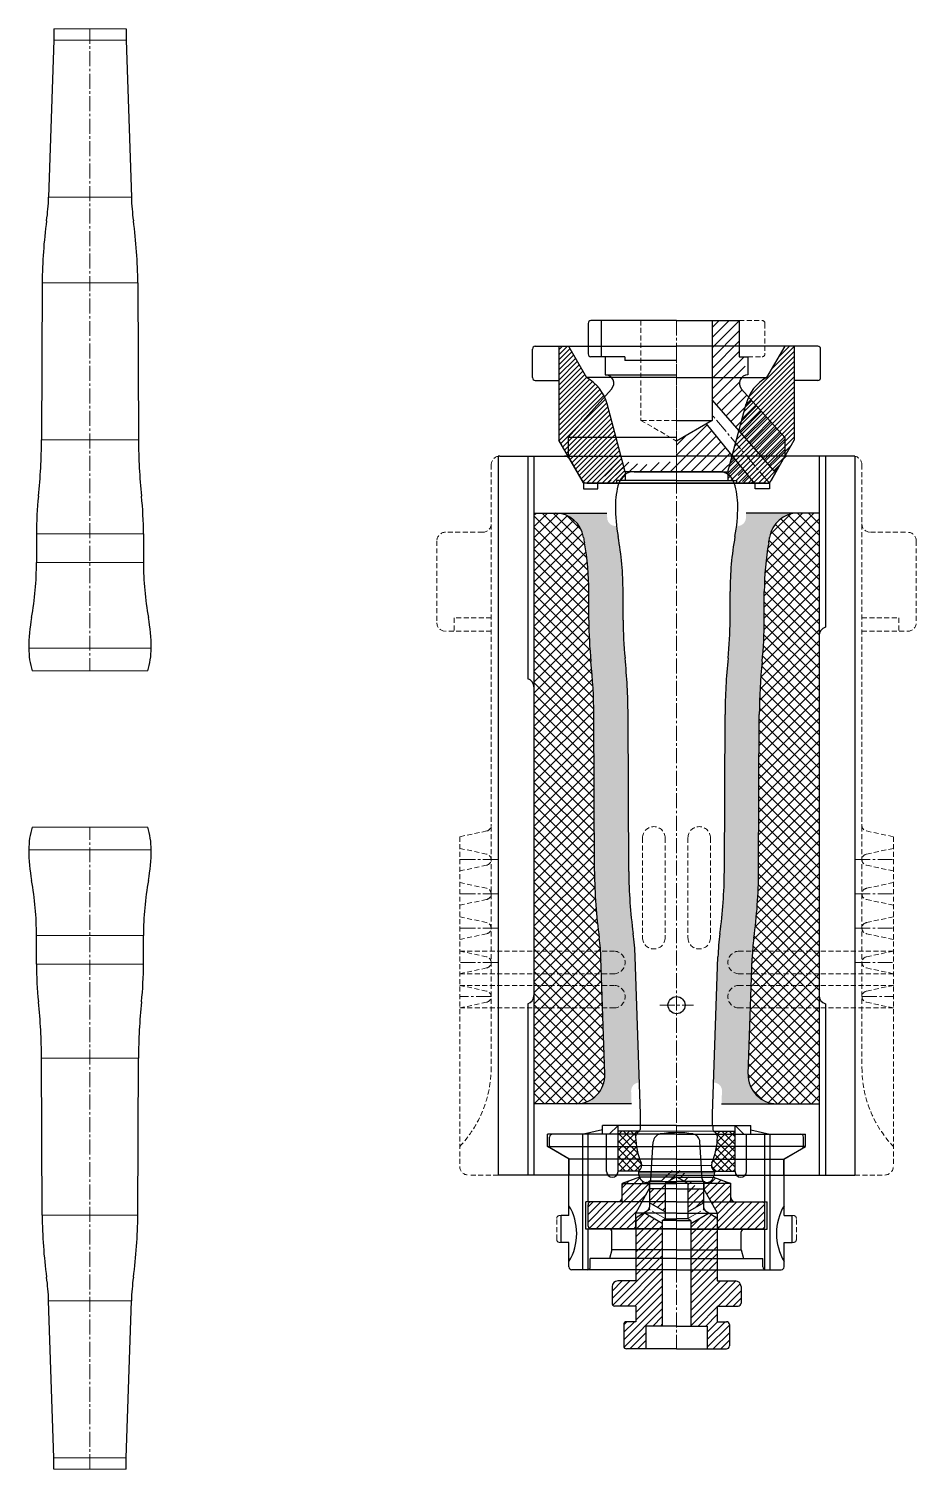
# Model space of a CAD drawing. Extents: x 39 to 1277, y -73 to 631.
# Drawn here: x 966 to 1277, y 85 to 590 of the extents above; entities that cross this region are included whole.
import ezdxf

# ---------------------------------------------------------------- set-up
doc = ezdxf.new("R2010")
doc.units = 0
doc.header["$LTSCALE"] = 7
doc.header["$MEASUREMENT"] = 0
doc.linetypes.add('CENTER2', pattern=[1.125, 0.75, -0.125, 0.125, -0.125])
doc.linetypes.add('HIDDEN', pattern=[0.375, 0.25, -0.125])
for name, color, linetype, lineweight in [('1', 1, 'CENTER2', 15), ('2', 2, 'HIDDEN', 15), ('3', 3, 'CONTINUOUS', 30), ('8', 251, 'CONTINUOUS', 15)]:
    doc.layers.add(name, color=color, linetype=linetype, lineweight=lineweight)

# ---------------------------------------------------------------- blocks, each defined once
blk = doc.blocks.new('A$C170C7731')
at = {"layer": '8'}
h = blk.add_hatch(dxfattribs=at)
h.set_pattern_fill('ANSI31', color=2, scale=0.8)
h.set_pattern_definition([(45, (-180.3924, -289.6764), (-1.796051, 1.796051), [])])
edge = h.paths.add_edge_path()
edge.add_spline(control_points=[(0, 7.79), (-1.7, 7.43), (-4.91, 7.84), (-11.81, 5.29), (-18.46, 8.82), (-26.11, 6.23), (-25.06, 2.37), (-25.3, 0.51), (-25.41, 0)], knot_values=[2.115937, 2.115937, 2.115937, 2.115937, 5.334421, 11.855546, 22.754047, 27.225737, 31.226306, 32.790647, 32.790647, 32.790647, 32.790647], degree=3, periodic=0)
edge.add_line((-25.41, 0), (-23.2, 0))
edge.add_arc((-20.2, 0), 3, 58.3468, 180, ccw=False)
edge.add_arc((-14.91, -1.5), 5.5, 90, 132.5201, ccw=False)
edge.add_line((-14.91, 4), (0, 4))
edge.add_line((0, 4), (0, 7.79))
h.paths.add_polyline_path([(10.46, 20.82), (0, 14.78), (0, 4), (14.91, 4, -0.187688), (18.63, 2.55, -0.587009), (23.2, 0), (27.33, 0)])
h.paths.add_polyline_path([(24, 37.83), (24, 44.3), (22, 44.3), (22, 57), (12.5, 57), (12.5, 29.2), (34.68, 3.69), (38, 9.44), (38, 16), (22.77, 33, -0.533932)])
h.paths.add_polyline_path([(10.03, 8.69), (13.9, 11.74), (11.12, 15.27), (7.25, 12.23)], flags=24)
at = {"layer": '1', "color": 2}
for p, q in [((0, 57), (0, 0)), ((32.55, 0), (12.5, 23.89))]:
    blk.add_line(p, q, dxfattribs=at)
at = {"layer": '2', "color": 2}
for p, q in [((-12.5, 57), (-12.5, 22)), ((22, 57), (30, 57)), ((31, 56), (31, 45.3)), ((25, 44.3), (30, 44.3)), ((0, 22), (-12.5, 22)), ((-12.5, 22), (0, 14.78)), ((-33.13, 1), (-32.55, 0)), ((-31.4, 0), (-32.55, 0)), ((31.4, 0), (32.55, 0)), ((33.13, 1), (32.55, 0))]:
    blk.add_line(p, q, dxfattribs=at)
for centre, start, end in [((30, 56), 0, 90), ((30, 45.3), 270, 0)]:
    blk.add_arc(centre, 1, start, end, dxfattribs=at)
at = {"layer": '3', "color": 2}
for p, q in [((-31, 56), (-31, 45.3)), ((0, 57), (-30, 57)), ((-26.35, 44.3), (-26.35, 57)), ((0, 57), (22, 57)), ((12.5, 57), (12.5, 22)), ((22, 57), (22, 44.3)), ((-18.16, 44.3), (-30, 44.3)), ((-25, 44.3), (-25, 38)), ((-18.16, 44.3), (-18.16, 43)), ((0, 43), (-18.16, 43)), ((22, 44.3), (25, 44.3)), ((25, 44.3), (25, 38)), ((-25, 38), (-14, 38)), ((-25, 38), (0, 38)), ((-38, 16), (-22.77, 33)), ((38, 16), (22.77, 33)), ((34.68, 3.69), (12.5, 29.2)), ((0, 22), (12.5, 22)), ((12.5, 22), (0, 14.78)), ((27.33, 0), (10.46, 20.82)), ((-38, 16), (-38, 9.44)), ((-14, 16), (-38, 16)), ((0, 16), (-38, 16)), ((38, 16), (38, 9.44)), ((-38, 9.44), (-33.13, 1)), ((-38, 9.44), (0, 9.44)), ((38, 9.44), (33.13, 1)), ((0, 0), (-31.4, 0)), ((-14.91, 4), (0, 4)), ((14.91, 4), (0, 4)), ((0, 0), (31.4, 0))]:
    blk.add_line(p, q, dxfattribs=at)
for centre, radius, start, end in [((-30, 56), 1, 90, 180), ((-30, 45.3), 1, 180, 270), ((-25, 35), 3, 318.1321, 90), ((25, 35), 3, 90, 221.8679), ((-31.4, 2), 2, 210, 270), ((-14.91, -1.5), 5.5, 90, 164.1734), ((14.91, -1.5), 5.5, 15.8266, 90), ((31.4, 2), 2, 270, 330)]:
    blk.add_arc(centre, radius, start, end, dxfattribs=at)
blk = doc.blocks.new('A$C2C580FB3')
at = {"layer": '8'}
h = blk.add_hatch(dxfattribs=at)
h.set_pattern_fill('ANSI31', color=4, scale=10)
h.set_pattern_definition([(45, (-212.0647, -323.9635), (-0.8838835, 0.8838835), [])])
h.paths.add_polyline_path([(-24.36, 27.77, 0.203038), (-31.55, 37), (-37.9, 48), (-41.25, 48), (-41.25, 15.07), (-33.13, 1, 0.267949), (-31.4, 0), (-21, 0), (-21, 1), (-18, 1), (-18, 4)])
h.paths.add_polyline_path([(18, 4), (18, 1), (21, 1), (21, 0), (31.4, 0, 0.267949), (33.13, 1), (41.25, 15.07), (41.25, 48), (37.9, 48), (31.55, 37, 0.203038), (24.36, 27.77)])
at = {"layer": '1', "color": 4}
blk.add_line((0, 48), (0, 0), dxfattribs=at)
at = {"layer": '2', "color": 4}
for p, q in [((-32.55, 0), (-33.13, 1)), ((32.55, 0), (33.13, 1)), ((-32.55, 0), (-31.4, 0)), ((32.55, 0), (31.4, 0))]:
    blk.add_line(p, q, dxfattribs=at)
at = {"layer": '3', "color": 4}
for p, q in [((-50.5, 37), (-50.5, 47)), ((-49.5, 48), (0, 48)), ((-41.25, 48), (-41.25, 15.07)), ((-37.9, 48), (-31.55, 37)), ((49.5, 48), (0, 48)), ((37.9, 48), (31.55, 37)), ((41.25, 48), (41.25, 15.07)), ((50.5, 37), (50.5, 47)), ((-49.5, 36), (-41.25, 36)), ((0, 37), (-31.55, 37)), ((0, 37), (31.55, 37)), ((49.5, 36), (41.25, 36)), ((-18, 4), (-24.36, 27.77)), ((18, 4), (24.36, 27.77)), ((-33.13, 1), (-41.25, 15.07)), ((33.13, 1), (41.25, 15.07)), ((-31.4, 0), (0, 0)), ((0, 1), (-21, 1)), ((-21, 1), (-21, 0)), ((-18, 4), (-18, 1)), ((0, 4), (-18, 4)), ((0, 4), (18, 4)), ((0, 1), (21, 1)), ((31.4, 0), (0, 0)), ((18, 4), (18, 1)), ((21, 1), (21, 0))]:
    blk.add_line(p, q, dxfattribs=at)
for centre, radius, start, end in [((-49.5, 47), 1, 90, 180), ((49.5, 47), 1, 0, 90), ((-49.5, 37), 1, 180, 270), ((-38.85, 23.9), 15, 14.9745, 60.8835), ((38.85, 23.9), 15, 119.1165, 165.0255), ((49.5, 37), 1, 270, 0), ((-31.4, 2), 2, 210, 270), ((31.4, 2), 2, 270, 330)]:
    blk.add_arc(centre, radius, start, end, dxfattribs=at)
blk = doc.blocks.new('A$C5F2A7E4B')
at = {"layer": '8'}
h = blk.add_hatch(dxfattribs=at)
h.set_pattern_fill('ANSI37', color=256, scale=15)
h.set_pattern_definition([(45, (-182.008, -331.099), (-1.325825, 1.325825), []), (135, (-182.008, -331.099), (-1.325825, -1.325825), [])])
h.paths.add_polyline_path([(20.5, 16), (13.18, 16, -0.049118), (13.11, 15.93, 0.337147), (12.39, 13.12, -0.093542), (14.35, 4.05, -0.296874), (13.21, 2.19, 0.101353), (12.95, 2), (20.5, 2)])
h.paths.add_polyline_path([(-12.39, 13.12, 0.337147), (-13.11, 15.93, -0.049118), (-13.18, 16), (-20.5, 16), (-20.5, 2), (-12.95, 2, 0.101353), (-13.21, 2.19, -0.296874), (-14.35, 4.05, -0.093542)])
at = {"layer": '1'}
for p in [(0, 50.6), (0, 15.8), (0, 15.2)]:
    blk.add_line(p, (0, 0), dxfattribs=at)
at = {"layer": '2'}
for p, q in [((-41, 41), (-40.5, 41)), ((40.5, 41), (41, 41)), ((-42, 40), (-42, 32.6)), ((42, 40), (42, 32.6)), ((-41, 31.6), (-40.5, 31.6)), ((40.5, 31.6), (41, 31.6))]:
    blk.add_line(p, q, dxfattribs=at)
for centre, start, end in [((-41, 40), 90, 180), ((41, 40), 0, 90), ((-41, 32.6), 180, 270), ((41, 32.6), 270, 0)]:
    blk.add_arc(centre, 1, start, end, dxfattribs=at)
at = {"layer": '3'}
for p, q in [((0, 50.6), (-36.7, 50.6)), ((-32.8, 50.6), (-32.8, 9.3)), ((-31, 50.6), (-31, 36.32)), ((0, 50.6), (36.7, 50.6)), ((31, 50.57), (31, 36.32)), ((32.8, 50.6), (32.8, 3.1)), ((-37.7, 49.6), (-37.7, 41)), ((-30.25, 49.6), (-30.25, 46.6)), ((0, 46.6), (-30.25, 46.6)), ((-22.65, 43.6), (-23.45, 46.6)), ((0, 46.6), (30.25, 46.6)), ((22.65, 43.6), (23.45, 46.6)), ((30.25, 49.6), (30.25, 46.6)), ((37.7, 49.6), (37.7, 41)), ((-40.5, 41), (-40.5, 31.6)), ((-37.7, 41), (-40.5, 41)), ((0, 43.6), (-22.65, 43.6)), ((-22.65, 43.6), (-22.65, 37.3)), ((0, 43.6), (22.65, 43.6)), ((22.65, 43.6), (22.65, 37.3)), ((37.7, 41), (40.5, 41)), ((40.5, 41), (40.5, 31.6)), ((0, 36.32), (-31.75, 36.32)), ((-31.75, 36.32), (-31.75, 26.8)), ((0, 36.32), (31.75, 36.32)), ((31.75, 36.32), (31.75, 26.8)), ((-37.7, 31.6), (-40.5, 31.6)), ((-37.7, 31.6), (-37.7, 11.7)), ((37.7, 31.6), (40.5, 31.6)), ((37.7, 31.6), (37.7, 11.7)), ((-32.8, 26.51), (-32.8, 3.1)), ((0, 26.8), (-31.75, 26.8)), ((-31, 26.8), (-31, 3.1)), ((-19.05, 25.3), (-19.05, 20.41)), ((0, 26.8), (31.75, 26.8)), ((19.05, 25.3), (19.05, 20.41)), ((31, 26.8), (31, 3.1)), ((-12.99, 18.2), (-19.05, 20.41)), ((-19.05, 20.41), (0, 20.41)), ((19.05, 20.41), (0, 20.41)), ((12.99, 18.2), (19.05, 20.41)), ((-24.5, 16.2), (-24.5, 3.1)), ((-20.5, 16.2), (-20.5, 0)), ((-13.1, 16), (-20.5, 16)), ((-13.3, 16.32), (-13.3, 16.65)), ((0, 18.2), (-12.99, 18.2)), ((0, 18.2), (12.99, 18.2)), ((13.18, 16), (20.5, 16)), ((13.3, 16.32), (13.3, 16.65)), ((20.5, 16.2), (20.5, 0)), ((24.5, 16.2), (24.5, 3.1)), ((-37.7, 11.7), (-44, 8.06)), ((37.7, 11.7), (44, 8.06)), ((-44.5, 7.2), (-44.5, 4.1)), ((44.5, 7.2), (44.5, 4.1)), ((-23.6, 3.1), (-43.5, 3.1)), ((-20.5, 0), (-23.6, 3.1)), ((-12.95, 2), (-20.5, 2)), ((0, 0), (-20.5, 0)), ((-12.75, 0), (-12.75, 1.47)), ((0, 0), (20.5, 0)), ((12.75, 0), (12.75, 1.47)), ((12.95, 2), (20.5, 2)), ((20.5, 0), (23.6, 3.1)), ((23.6, 3.1), (43.5, 3.1))]:
    blk.add_line(p, q, dxfattribs=at)
for centre, radius, start, end in [((-36.7, 49.6), 1, 90, 180), ((-31.25, 49.6), 1, 0, 90), ((31.25, 49.6), 1, 90, 180), ((36.7, 49.6), 1, 0, 90), ((-54, 37.9), 19, 329.081, 30.919), ((54, 37.9), 19, 149.081, 210.919), ((-23.65, 37.32), 1, 270, 0), ((23.65, 37.32), 1, 180, 270), ((-20.55, 25.3), 1.5, 0, 90), ((20.55, 25.3), 1.5, 90, 180), ((-22.5, 16.2), 2, 0, 180), ((-9.3, 16.65), 4, 157.201, 180), ((-12.8, 16.32), 0.5, 180, 231.6335), ((-14.6, 14.05), 2.4, 337.1079, 51.6335), ((14.6, 14.05), 2.4, 128.3665, 202.8921), ((9.3, 16.65), 4, 0, 22.799), ((12.8, 16.32), 0.5, 308.3665, 0), ((22.5, 16.2), 2, 0, 180), ((10.64, 3.39), 25, 157.1079, 178.4839), ((-10.64, 3.39), 25, 1.5161, 22.8921), ((-43.5, 7.2), 1, 120, 180), ((43.5, 7.2), 1, 0, 60), ((-43.5, 4.1), 1, 180, 270), ((-12.35, 4), 2, 178.4839, 244.6231), ((-13.55, 1.47), 0.8, 0, 64.6231), ((13.55, 1.47), 0.8, 115.3769, 180), ((12.35, 4), 2, 295.3769, 1.5161), ((43.5, 4.1), 1, 270, 0)]:
    blk.add_arc(centre, radius, start, end, dxfattribs=at)
at = {"layer": '8'}
for p, q in [((-13.3, 16.65), (0, 16.65)), ((0, 16.15), (-13.27, 16.15)), ((13.3, 16.65), (0, 16.65)), ((0, 16.15), (13.27, 16.15)), ((0, 14.05), (-12.2, 14.05)), ((0, 14.05), (12.2, 14.05)), ((12.95, 2), (-12.95, 2)), ((0, 2), (12.95, 2))]:
    blk.add_line(p, q, dxfattribs=at)
blk = doc.blocks.new('A$C652A724C')
at = {"layer": '8'}
h = blk.add_hatch(dxfattribs=at)
h.set_pattern_fill('ANSI31', color=2, scale=15)
h.set_pattern_definition([(45, (-158.0138, -255.2749), (-1.325825, 1.325825), [])])
h.paths.add_polyline_path([(-14.3, 17.1, 0.414214), (-15.3, 18.1), (-30, 18.1, 0.414214), (-31, 17.1), (-31, 9.6, 0.414214), (-30, 8.6), (-19.04, 8.6), (-19.04, 2.92, 0.315299), (-18.38, 1.98), (-12.94, 0, -0.059518), (-12.47, 0.83, -0.234874), (-10.56, 1.8), (-10.56, 1.8), (-10.37, 1.8, -0.227735), (-9.75, 1.5), (-9.55, 1.5), (-9.55, 4), (-14.3, 12.6)])
h.paths.add_polyline_path([(31, 17.1, 0.414214), (30, 18.1), (15.3, 18.1, 0.414214), (14.3, 17.1), (14.3, 12.6), (9.55, 4), (9.55, 3.46, -0.637682), (13.86, 1.45, -0.122479), (13.55, 0.23), (18.38, 1.98, 0.315299), (19.04, 2.92), (19.04, 8.6), (30, 8.6, 0.414214), (31, 9.6)])
h.paths.add_polyline_path([(9.55, 3.46), (9.55, 1.5), (9.75, 1.5, -0.227735), (10.37, 1.8), (10.53, 1.8, -0.238125), (12.47, 0.83, -0.059518), (12.93, 0), (13.55, 0.23, 0.122479), (13.86, 1.45, 0.637682)])
at = {"layer": '1', "color": 2}
for p, q in [((0, 17.9), (0, 0)), ((0, 1.5), (0, 0.6)), ((0, 1.5), (0, 0.6)), ((0, 1.5), (0, 0.6)), ((0, 0), (0, 1.5))]:
    blk.add_line(p, q, dxfattribs=at)
at = {"layer": '3', "color": 2}
for p, q in [((-31, 17.1), (-31, 9.6)), ((0, 18.1), (-30, 18.1)), ((-14.3, 17.1), (-14.3, 12.6)), ((0, 18.1), (30, 18.1)), ((14.3, 17.1), (14.3, 12.6)), ((31, 17.1), (31, 9.6)), ((0, 12.6), (-14.3, 12.6)), ((-14.3, 12.6), (-9.55, 4)), ((0, 12.6), (14.3, 12.6)), ((14.3, 12.6), (9.55, 4)), ((-19.04, 8.6), (-30, 8.6)), ((-19.04, 8.6), (-19.04, 2.92)), ((19.04, 8.6), (19.04, 2.92)), ((19.04, 8.6), (30, 8.6)), ((-12.94, 0), (-18.38, 1.98)), ((0, 0), (-12.94, 0)), ((-10.37, 1.8), (-10.53, 1.8)), ((-9.55, 1.5), (-9.75, 1.5)), ((0, 4), (-9.55, 4)), ((-9.55, 1.5), (-9.55, 4)), ((-9.55, 1.5), (0, 1.5)), ((0, 4), (9.55, 4)), ((9.55, 1.5), (0, 1.5)), ((0, 0), (12.93, 0)), ((9.55, 1.5), (9.55, 4)), ((9.55, 1.5), (9.75, 1.5)), ((10.37, 1.8), (10.53, 1.8)), ((12.93, 0), (18.38, 1.98))]:
    blk.add_line(p, q, dxfattribs=at)
for centre, radius, start, end in [((-30, 17.1), 1, 90, 180), ((-15.3, 17.1), 1, 0, 90), ((15.3, 17.1), 1, 90, 180), ((30, 17.1), 1, 0, 90), ((-30, 9.6), 1, 180, 270), ((30, 9.6), 1, 270, 0), ((-18.04, 2.92), 1, 180, 250), ((-9.25, -1.55), 4, 143.5764, 157.201), ((-10.53, -0.6), 2.4, 90, 143.5764), ((-10.37, 1), 0.8, 38.6822, 90), ((10.37, 1), 0.8, 90, 141.3178), ((10.53, -0.6), 2.4, 36.4236, 90), ((9.25, -1.55), 4, 22.799, 36.4236), ((18.04, 2.92), 1, 290, 0)]:
    blk.add_arc(centre, radius, start, end, dxfattribs=at)
blk = doc.blocks.new('A$C225F2BD5')
at = {"layer": '8'}
h = blk.add_hatch(dxfattribs=at)
h.set_pattern_fill('ANSI31', color=1, scale=15)
h.set_pattern_definition([(45, (-121.453, -197.3068), (-1.325825, 1.325825), [])])
h.paths.add_polyline_path([(-5, 20.13), (-11.41, 23.83), (-13.78, 22.33, 0.257335), (-14.25, 21.49), (-14.25, 0), (-20.6, 0, 0.414214), (-22.6, -2), (-22.6, -7.8, 0.414214), (-21.6, -8.8), (-14.25, -8.8), (-14.25, -14.3), (-17.5, -14.3, 0.414214), (-18.5, -15.3), (-18.5, -22.8, 0.414214), (-17.5, -23.8), (-10.75, -23.8), (-10.75, -15.8), (-5, -15.8)])
edge = h.paths.add_edge_path()
edge.add_line((-4, 34.2), (0, 36.51))
edge.add_line((0, 36.51), (0, 38.87))
edge.add_spline(control_points=[(0, 38.87), (-1.65, 38.9), (-4.18, 37.94), (-5.14, 35.64), (-5.4, 34.95)], knot_values=[6.538348, 6.538348, 6.538348, 6.538348, 11.084324, 13.087692, 13.087692, 13.087692, 13.087692], degree=3, periodic=0)
edge.add_spline(control_points=[(-5.4, 34.95), (-5.83, 33.84), (-6.47, 31.92), (-8.52, 32.12), (-9.5, 32.3)], knot_values=[0.690406, 0.690406, 0.690406, 0.690406, 3.910246, 6.538348, 6.538348, 6.538348, 6.538348], degree=3, periodic=0)
edge.add_line((-9.5, 32.3), (-9.5, 27.35))
edge.add_line((-9.5, 27.35), (-4, 24.17))
edge.add_line((-4, 24.17), (-4, 34.2))
edge = h.paths.add_edge_path()
edge.add_spline(control_points=[(9.5, 32.07), (8.56, 32.19), (6.8, 32.64), (5.71, 34.14), (5.18, 34.95)], knot_values=[19.706209, 19.706209, 19.706209, 19.706209, 22.438139, 25.250909, 25.250909, 25.250909, 25.250909], degree=3, periodic=0)
edge.add_spline(control_points=[(5.18, 34.95), (4.37, 36.18), (3.2, 38.27), (0.86, 38.85), (0, 38.87)], knot_values=[13.087692, 13.087692, 13.087692, 13.087692, 17.330522, 19.706209, 19.706209, 19.706209, 19.706209], degree=3, periodic=0)
edge.add_line((0, 38.87), (0, 36.51))
edge.add_line((0, 36.51), (4, 34.2))
edge.add_line((4, 34.2), (4, 24.17))
edge.add_line((4, 24.17), (9.5, 27.35))
edge.add_line((9.5, 27.35), (9.5, 32.07))
h.paths.add_polyline_path([(14.25, 21.49, 0.257335), (13.78, 22.33), (11.41, 23.83), (5, 20.13), (5, -15.8), (10.75, -15.8), (10.75, -23.8), (17.5, -23.8, 0.414214), (18.5, -22.8), (18.5, -15.3, 0.414214), (17.5, -14.3), (14.25, -14.3), (14.25, -8.8), (21.6, -8.8, 0.414214), (22.6, -7.8), (22.6, -2, 0.414214), (20.6, 0), (14.25, 0)])
at = {"layer": '1', "color": 1}
for p, q in [((0, 51.95), (0, -23.8)), ((-4, 21.86), (-9.68, 25.14)), ((4, 21.86), (9.68, 25.14))]:
    blk.add_line(p, q, dxfattribs=at)
at = {"layer": '2', "color": 1}
for p, q in [((-9.05, 34.95), (-9, 35.76)), ((9.05, 34.95), (9, 35.76)), ((-9.5, 25.86), (-9.5, 25.04)), ((9.5, 25.86), (9.5, 25.04)), ((-13.78, 22.33), (-14.25, 22.04)), ((-14.25, 22.04), (-14.25, 21.49)), ((-9.5, 25.04), (-10.2, 24.6)), ((9.5, 25.04), (10.2, 24.6)), ((13.78, 22.33), (14.25, 22.04)), ((14.25, 22.04), (14.25, 21.49))]:
    blk.add_line(p, q, dxfattribs=at)
at = {"layer": '3', "color": 1}
for p, q in [((-9, 35.76), (-8.21, 48.71)), ((9, 35.76), (8.21, 48.71)), ((0, 36.51), (-4, 34.2)), ((0, 36.51), (4, 34.2)), ((-5.4, 34.95), (-9.5, 34.95)), ((-9.5, 34.95), (-9.5, 25.86)), ((0, 34.2), (-4, 34.2)), ((-4, 34.2), (-4, 21.78)), ((0, 34.2), (4, 34.2)), ((4, 34.2), (4, 21.78)), ((5.18, 34.95), (9.5, 34.95)), ((9.5, 34.95), (9.5, 25.86)), ((-4, 24.17), (-9.5, 27.35)), ((4, 24.17), (9.5, 27.35)), ((-14.25, 21.49), (-14.25, 0)), ((-10.2, 24.6), (-13.78, 22.33)), ((-5.01, 20.14), (-11.41, 23.83)), ((-5, 21.2), (-4, 21.78)), ((0, 21.2), (-5, 21.2)), ((-5, 21.2), (-5, -15.8)), ((-4, 21.78), (0, 21.78)), ((4, 21.78), (0, 21.78)), ((0, 21.2), (5, 21.2)), ((5, 21.2), (4, 21.78)), ((5, 21.2), (5, -15.8)), ((5.01, 20.14), (11.41, 23.83)), ((10.2, 24.6), (13.78, 22.33)), ((14.25, 21.49), (14.25, 0)), ((-14.25, 0), (-20.6, 0)), ((14.25, 0), (20.6, 0)), ((-22.6, -2), (-22.6, -7.8)), ((22.6, -2), (22.6, -7.8)), ((-14.25, -8.8), (-21.6, -8.8)), ((-14.25, -8.8), (-14.25, -14.3)), ((14.25, -8.8), (14.25, -14.3)), ((14.25, -8.8), (21.6, -8.8)), ((-14.25, -14.3), (-17.5, -14.3)), ((14.25, -14.3), (17.5, -14.3)), ((-18.5, -15.3), (-18.5, -22.8)), ((0, -15.8), (-10.75, -15.8)), ((-10.75, -15.8), (-10.75, -23.8)), ((0, -15.8), (10.75, -15.8)), ((10.75, -15.8), (10.75, -23.8)), ((18.5, -15.3), (18.5, -22.8)), ((0, -23.8), (-17.5, -23.8)), ((0, -23.8), (17.5, -23.8))]:
    blk.add_line(p, q, dxfattribs=at)
for centre, radius, start, end in [((-5.21, 48.52), 3, 99.3779, 176.5), ((0, 16.95), 35, 90, 99.3779), ((0, 16.95), 35, 80.6221, 90), ((5.21, 48.52), 3, 3.5, 80.6221), ((-10, 35.82), 1, 299.9246, 356.5), ((10, 35.82), 1, 183.5, 240.0754), ((-11, 25.86), 1.5, 302.2756, 0), ((11, 25.86), 1.5, 180, 237.7244), ((-13.25, 21.49), 1, 122.2756, 180), ((13.25, 21.49), 1, 0, 57.7244), ((-20.6, -2), 2, 90, 180), ((20.6, -2), 2, 0, 90), ((-21.6, -7.8), 1, 180, 270), ((21.6, -7.8), 1, 270, 0), ((-17.5, -15.3), 1, 90, 180), ((17.5, -15.3), 1, 0, 90), ((-17.5, -22.8), 1, 180, 270), ((17.5, -22.8), 1, 270, 0)]:
    blk.add_arc(centre, radius, start, end, dxfattribs=at)
blk = doc.blocks.new('A$C6B8152CA')
at = {"layer": '8'}
h = blk.add_hatch(dxfattribs=at)
h.set_pattern_fill('ANSI37', color=256, scale=22, angle=90, style=0)
h.set_pattern_definition([(135, (-761.1642, -360.621), (-1.944544, -1.944544), []), (225, (-761.1642, -360.621), (1.944544, -1.944544), [])])
h.paths.add_polyline_path([(50, -10.5), (42.49, -10.5, 0.370068), (32.61, -18.98, -0.00662), (32.29, -20.86, 0.044909), (30.75, -38), (30.75, -48, -0.025818), (30, -62.53, 0.02468), (29, -81.05), (28.75, -136.05, -0.033169), (27.09, -159.39, 0.025893), (26.49, -166.4), (25.13, -207.06, 0.424096), (35.12, -217.4), (50, -217.4)])
h.paths.add_polyline_path([(-26.42, -168.5), (-50, -162.33), (-50, -217.4), (-35.12, -217.4, 0.424096), (-25.13, -207.06)])
h.paths.add_polyline_path([(-28.93, -95.34), (-50, -84.89), (-50, -162.33), (-26.42, -168.5), (-26.49, -166.4, 0.025893), (-27.09, -159.39, -0.033169), (-28.75, -136.05)])
h.paths.add_polyline_path([(-30, -62.53, -0.025818), (-30.75, -48), (-30.75, -38, 0.044909), (-32.29, -20.86, -0.00662), (-32.61, -18.98, 0.370068), (-42.49, -10.5), (-50, -10.5), (-50, -84.89), (-28.93, -95.34), (-29, -81.05, 0.02468)])
h.paths.add_polyline_path([(-45.4, -24.26), (-40.15, -17.32), (-43.74, -14.6), (-48.99, -21.54)], flags=24)
h.paths.add_polyline_path([(43.05, -113.33), (43.05, -101.2), (38.55, -101.2), (38.55, -113.33)], flags=24)
h.paths.add_polyline_path([(40.67, -101.38), (40.67, -93.97), (38.05, -93.97), (38.05, -101.38)], flags=24)
h.paths.add_polyline_path([(-38.86, -204.47), (-31.95, -209.76), (-29.22, -206.19), (-36.13, -200.9)], flags=24)
h.paths.add_polyline_path([(-37.58, -113.33), (-37.58, -101.2), (-42.08, -101.2), (-42.08, -113.33)], flags=24)
h = blk.add_hatch(dxfattribs=at)
h.set_pattern_fill('DOTS', color=256, scale=15)
h.set_pattern_definition([(0, (-761.1642, -360.621), (0.46875, 0.9375), [0, -0.9375])])
h.paths.add_polyline_path([(30.75, -48), (30.75, -38, -0.044909), (32.29, -20.86, 0.00662), (32.61, -18.98, -0.370068), (42.49, -10.5), (24.4, -10.5, -0.007145), (24.3, -12.3, -0.394355), (21.41, -15), (21.04, -15, -0.015647), (20.49, -18.71, 0.044909), (18.75, -38), (18.75, -48, -0.025818), (18.06, -61.3, 0.02468), (17, -81), (16.75, -136, -0.033169), (15.21, -157.75, 0.025893), (14.5, -166), (13.02, -210, -0.424352), (15.92, -213), (15.77, -217.4), (35.12, -217.4, -0.424096), (25.13, -207.06), (26.49, -166.4, -0.025893), (27.09, -159.39, 0.033169), (28.75, -136.05), (29, -81.05, -0.02468), (30, -62.53, 0.025818)])
h.paths.add_polyline_path([(-18.75, -48), (-18.75, -38, 0.044909), (-20.49, -18.71, -0.015647), (-21.04, -15), (-21.41, -15, -0.394355), (-24.3, -12.3, -0.007145), (-24.4, -10.5), (-42.49, -10.5, -0.370068), (-32.61, -18.98, 0.00662), (-32.29, -20.86, -0.044909), (-30.75, -38), (-30.75, -48, 0.025818), (-30, -62.53, -0.02468), (-29, -81.05), (-28.75, -136.05, 0.033169), (-27.09, -159.39, -0.025893), (-26.49, -166.4), (-25.13, -207.06, -0.424096), (-35.12, -217.4), (-15.77, -217.4), (-15.92, -213, -0.424096), (-13.02, -210), (-13.02, -210), (-14.5, -166, 0.025893), (-15.21, -157.75, -0.033169), (-16.75, -136), (-17, -81, 0.02468), (-18.06, -61.3, -0.025818)])
h.paths.add_polyline_path([(-25.39, -121.66), (-20.24, -121.63), (-20.26, -117.13), (-25.41, -117.16)], flags=24)
h.paths.add_polyline_path([(-23.3, -105.73), (-23.3, -98.39), (-25.93, -98.39), (-25.93, -105.73)], flags=24)
h.paths.add_polyline_path([(-21.2, -115.65), (-21.2, -105.54), (-24.95, -105.54), (-24.95, -115.65)], flags=24)
h.paths.add_polyline_path([(25.33, -115.65), (25.33, -107.54), (21.58, -107.54), (21.58, -115.65)], flags=24)
h.paths.add_polyline_path([(23.23, -106.75), (23.23, -99.41), (20.6, -99.41), (20.6, -106.75)], flags=24)
at = {"layer": '1'}
for p, q in [((0, 9.5), (0, -242.4)), ((-62.62, -131.9), (-76, -131.9)), ((62.62, -131.9), (76, -131.9)), ((-62.62, -143.9), (-76, -143.9)), ((62.62, -143.9), (76, -143.9)), ((-62.62, -155.9), (-76, -155.9)), ((62.62, -155.9), (76, -155.9)), ((-62.62, -167.9), (-76, -167.9)), ((62.62, -167.9), (76, -167.9)), ((-65, -179.9), (-76, -179.9)), ((65, -179.9), (76, -179.9)), ((-5.88, -182.9), (5.89, -182.9))]:
    blk.add_line(p, q, dxfattribs=at)
at = {"layer": '2'}
for p, q in [((-64.95, 6.5), (-64.95, -119.9)), ((64.95, 6.5), (64.95, -119.9)), ((-67.95, -17.2), (-81, -17.2)), ((67.95, -17.2), (81, -17.2)), ((-84, -20.2), (-84, -48.9)), ((84, -20.2), (84, -48.9)), ((-64.95, -47.2), (-77.95, -47.2)), ((-77.95, -47.2), (-77.95, -51.9)), ((64.95, -47.2), (77.95, -47.2)), ((77.95, -47.2), (77.95, -51.9)), ((-64.95, -51.9), (-81, -51.9)), ((64.95, -51.9), (81, -51.9)), ((-65, -120.34), (-65, -204.85)), ((65, -120.34), (65, -204.85)), ((-66.53, -121.86), (-76, -123.87)), ((-76, -123.87), (-76, -239.4)), ((-11.9, -124.29), (-11.9, -159.25)), ((-4, -124.29), (-4, -159.25)), ((4, -124.29), (4, -159.25)), ((11.9, -124.29), (11.9, -159.25)), ((66.53, -121.86), (76, -123.87)), ((76, -123.87), (76, -239.4)), ((-66.58, -129.94), (-76, -127.94)), ((66.58, -129.94), (76, -127.94)), ((-66.58, -133.86), (-76, -135.86)), ((66.58, -133.86), (76, -135.86)), ((-66.58, -141.94), (-76, -139.94)), ((66.58, -141.94), (76, -139.94)), ((-66.58, -145.86), (-76, -147.86)), ((66.58, -145.86), (76, -147.86)), ((-66.58, -153.94), (-76, -151.94)), ((66.58, -153.94), (76, -151.94)), ((-66.58, -157.86), (-76, -159.86)), ((66.58, -157.86), (76, -159.86)), ((-66.58, -165.94), (-76, -163.94)), ((-76, -163.94), (-21.96, -163.94)), ((76, -163.94), (21.96, -163.94)), ((66.58, -165.94), (76, -163.94)), ((-66.58, -169.86), (-76, -171.86)), ((66.58, -169.86), (76, -171.86)), ((-76, -171.87), (-21.96, -171.87)), ((-66.58, -177.94), (-76, -175.94)), ((-76, -175.94), (-21.96, -175.94)), ((76, -171.87), (21.96, -171.87)), ((76, -175.94), (21.96, -175.94)), ((66.58, -177.94), (76, -175.94)), ((-66.58, -181.86), (-76, -183.86)), ((-76, -183.87), (-21.96, -183.87)), ((76, -183.87), (21.96, -183.87)), ((66.58, -181.86), (76, -183.86)), ((-62.5, -242.4), (-73, -242.4)), ((62.5, -242.4), (73, -242.4))]:
    blk.add_line(p, q, dxfattribs=at)
for centre, radius, start, end in [((-61.95, 6.5), 3, 100.564, 180), ((61.95, 6.5), 3, 0, 79.436), ((-67.95, -14.2), 3, 270, 0), ((67.95, -14.2), 3, 180, 270), ((-81, -20.2), 3, 90, 180), ((81, -20.2), 3, 0, 90), ((-81, -48.9), 3, 180, 270), ((81, -48.9), 3, 270, 0), ((-66.95, -119.9), 2, 282, 0), ((-7.95, -124.29), 3.95, 0, 180), ((7.95, -124.29), 3.95, 0, 180), ((66.95, -119.9), 2, 180, 258), ((-67, -131.9), 2, 282, 78), ((67, -131.9), 2, 102, 258), ((-67, -143.9), 2, 282, 78), ((67, -143.9), 2, 102, 258), ((-67, -155.9), 2, 282, 78), ((67, -155.9), 2, 102, 258), ((-7.95, -159.25), 3.95, 180, 0), ((7.95, -159.25), 3.95, 180, 0), ((-67, -167.9), 2, 282, 78), ((-21.96, -167.91), 3.96, 270, 90), ((21.96, -167.91), 3.96, 90, 270), ((67, -167.9), 2, 102, 258), ((-21.96, -179.91), 3.96, 270, 90), ((21.96, -179.91), 3.96, 90, 270), ((-67, -179.9), 2, 282, 78), ((67, -179.9), 2, 102, 258), ((-105, -204.85), 40, 316.4688, 0), ((105, -204.85), 40, 180, 223.5312), ((-73, -239.4), 3, 180, 270), ((73, -239.4), 3, 270, 0)]:
    blk.add_arc(centre, radius, start, end, dxfattribs=at)
at = {"layer": '3'}
for p, q in [((-62.5, 9.45), (-62.5, -242.4)), ((-61.95, 9.5), (0, 9.5)), ((-52.18, 9.5), (-52.18, -68.5)), ((-50, 9.5), (-50, -242.4)), ((-32.6, 0), (-37.51, 8.5)), ((61.95, 9.5), (0, 9.5)), ((32.6, 0), (37.51, 8.5)), ((50, 9.5), (50, -242.4)), ((52.18, 9.5), (52.18, -50.5)), ((62.5, 9.45), (62.5, -242.4)), ((0, 0), (-32.6, 0)), ((-32.6, 0), (-32.6, -2)), ((0, 0), (32.6, 0)), ((32.6, 0), (32.6, -2)), ((-32.6, -2), (-27.6, -2)), ((-27.6, -2), (-27.6, 0)), ((27.6, -2), (27.6, 0)), ((32.6, -2), (27.6, -2)), ((-50, -10.5), (-24.4, -10.5)), ((50, -10.5), (24.4, -10.5)), ((-30.75, -48), (-30.75, -38)), ((-18.75, -48), (-18.75, -38)), ((18.75, -48), (18.75, -38)), ((30.75, -48), (30.75, -38)), ((-28.75, -136.05), (-29, -81.05)), ((-16.75, -136), (-17, -81)), ((16.75, -136), (17, -81)), ((28.75, -136.05), (29, -81.05)), ((-25.13, -207.06), (-26.49, -166.4)), ((-12.65, -221), (-14.5, -166)), ((12.65, -221), (14.5, -166)), ((25.13, -207.06), (26.49, -166.4)), ((-52.18, -182.4), (-52.18, -242.4)), ((52.18, -182.4), (52.18, -242.4)), ((-13.02, -210), (-13.02, -210)), ((-15.77, -217.4), (-50, -217.4)), ((-12.65, -225), (-12.65, -221)), ((12.65, -225), (12.65, -221)), ((15.77, -217.4), (50, -217.4)), ((-26, -226.6), (-32.66, -228.1)), ((0, -225), (-26, -225)), ((-26, -228.1), (-26, -225)), ((0, -225), (26, -225)), ((26, -228.1), (26, -225)), ((26, -226.6), (32.66, -228.1)), ((0, -228.1), (-45.25, -228.1)), ((-45.25, -232.41), (-45.25, -228.1)), ((0, -228.1), (45.25, -228.1)), ((45.25, -232.41), (45.25, -228.1)), ((-45.25, -232.41), (0, -232.41)), ((-37.65, -236.8), (-45.25, -232.41)), ((0, -236.8), (-37.65, -236.8)), ((-37.65, -242.4), (-37.65, -236.8)), ((45.25, -232.41), (0, -232.41)), ((0, -236.8), (37.65, -236.8)), ((37.65, -236.8), (45.25, -232.41)), ((37.65, -242.4), (37.65, -236.8)), ((0, -242.4), (-62.5, -242.4)), ((0, -242.4), (62.5, -242.4))]:
    blk.add_line(p, q, dxfattribs=at)
blk.add_circle((0, -182.9), 3, dxfattribs=at)
for centre, radius, start, end in [((-61.95, 6.5), 3, 90, 100.564), ((-39.24, 7.5), 2, 30, 90), ((39.24, 7.5), 2, 90, 150), ((61.95, 6.5), 3, 79.436, 90), ((5.82, -8), 27.27, 162.9385, 180), ((-5.82, -8), 27.27, 0, 17.0615), ((38.55, -8), 60, 180, 190.2855), ((-38.55, -8), 60, 349.7145, 0), ((-42.49, -20.5), 10, 8.7683, 90), ((42.49, -20.5), 10, 90, 171.2317), ((38.55, -8), 72, 188.7683, 190.2855), ((-126.77, -38), 108.02, 0, 10.2855), ((126.77, -38), 108.02, 169.7145, 180), ((-38.55, -8), 72, 349.7145, 351.2317), ((-126.77, -38), 96.02, 0, 10.2855), ((126.77, -38), 96.02, 169.7145, 180), ((110.26, -48), 141.01, 180, 185.9156), ((110.26, -48), 129.01, 180, 185.9156), ((-110.26, -48), 129.01, 354.0844, 0), ((-110.26, -48), 141.01, 354.0844, 0), ((53, -53.39), 3, 105.7869, 180), ((-217, -81.91), 188, 0.2604, 5.9156), ((-217, -81.91), 200, 0.2604, 5.9156), ((217, -81.91), 200, 174.0844, 179.7396), ((217, -81.91), 188, 174.0844, 179.7396), ((-53, -71.39), 3, 0, 74.2131), ((147.78, -135.25), 176.53, 180.2604, 187.8593), ((147.78, -135.25), 164.53, 180.2604, 187.8593), ((-147.78, -135.25), 164.53, 352.1407, 359.7396), ((-147.78, -135.25), 176.53, 352.1407, 359.7396), ((-94.45, -168.69), 68, 1.9265, 7.8593), ((-94.45, -168.69), 80, 1.9265, 7.8593), ((94.45, -168.69), 80, 172.1407, 178.0735), ((94.45, -168.69), 68, 172.1407, 178.0735), ((-53, -179.51), 3, 285.7869, 0), ((53, -179.51), 3, 180, 254.2131), ((-35.12, -207.4), 10, 270, 1.9265), ((35.12, -207.4), 10, 178.0735, 270)]:
    blk.add_arc(centre, radius, start, end, dxfattribs=at)

msp = doc.modelspace()

# ---------------------------------------------------------------- linework, layer by layer
at = {"layer": '1'}
for p, q in [((987.0165, 589.769), (987.0165, 364.769)), ((987.0165, 85.105), (987.0165, 310.105))]:
    msp.add_line(p, q, dxfattribs=at)
at = {"layer": '3'}
for p, q in [((974.3665, 585.769), (972.5165, 530.769)), ((974.3665, 589.769), (974.3665, 585.769)), ((999.6665, 589.769), (999.6665, 585.769)), ((999.6665, 585.769), (1001.5165, 530.769)), ((970.2665, 500.769), (970.0165, 445.769)), ((1003.7665, 500.769), (1004.0165, 445.769)), ((968.2665, 412.769), (968.2665, 402.769)), ((1005.7665, 412.769), (1005.7665, 402.769)), ((968.2665, 262.105), (968.2665, 272.105)), ((1005.7665, 262.105), (1005.7665, 272.105)), ((970.2665, 174.105), (970.0165, 229.105)), ((1003.7665, 174.105), (1004.0165, 229.105)), ((974.3665, 89.105), (972.5165, 144.105)), ((999.6665, 89.105), (1001.5165, 144.105)), ((974.3665, 85.105), (974.3665, 89.105)), ((999.6665, 85.105), (999.6665, 89.105))]:
    msp.add_line(p, q, dxfattribs=at)
for centre, radius, start, end in [((892.5617, 533.4584), 80, 352.140663, 358.073505), ((1081.4713, 533.4584), 80, 181.926495, 187.859337), ((1134.7935, 500.0212), 164.5288, 172.140663, 179.739566), ((839.2394, 500.0212), 164.5288, 0.260434, 7.859337), ((770.0186, 446.6781), 200, 354.084369, 359.739566), ((1204.0144, 446.6781), 200, 180.260434, 185.915631), ((1097.2768, 412.769), 129.0103, 174.084369, 180), ((876.7562, 412.769), 129.0103, 0, 5.915631), ((860.2498, 402.769), 108.0167, 349.714471, 0), ((1113.7832, 402.769), 108.0167, 180, 190.285529), ((1025.5665, 372.769), 60, 169.714471, 180), ((948.4665, 372.769), 60, 0, 10.285529), ((992.8332, 372.769), 27.2667, 180, 197.061531), ((981.1998, 372.769), 27.2667, 342.938469, 0), ((992.8332, 302.105), 27.2667, 162.938469, 180), ((981.1998, 302.105), 27.2667, 0, 17.061531), ((1025.5665, 302.105), 60, 180, 190.285529), ((948.4665, 302.105), 60, 349.714471, 0), ((860.2498, 272.105), 108.0167, 0, 10.285529), ((1113.7832, 272.105), 108.0167, 169.714471, 180), ((1097.2768, 262.105), 129.0103, 180, 185.915631), ((876.7562, 262.105), 129.0103, 354.084369, 0), ((770.0186, 228.1959), 200, 0.260434, 5.915631), ((1204.0144, 228.1959), 200, 174.084369, 179.739566), ((1134.7935, 174.8528), 164.5288, 180.260434, 187.859337), ((839.2394, 174.8528), 164.5288, 352.140663, 359.739566), ((892.5617, 141.4156), 80, 1.926495, 7.859337), ((1081.4713, 141.4156), 80, 172.140663, 178.073505)]:
    msp.add_arc(centre, radius, start, end, dxfattribs=at)
at = {"layer": '8'}
for p, q in [((987.0165, 589.769), (974.3665, 589.769)), ((987.0165, 585.769), (974.3665, 585.769)), ((987.0165, 589.769), (999.6665, 589.769)), ((987.0165, 585.769), (999.6665, 585.769)), ((987.0165, 530.769), (972.5165, 530.769)), ((987.0165, 530.769), (1001.5165, 530.769)), ((987.0165, 500.769), (970.2665, 500.769)), ((987.0165, 500.769), (1003.7665, 500.769)), ((987.0165, 445.769), (970.0165, 445.769)), ((987.0165, 445.769), (1004.0165, 445.769)), ((987.0165, 412.769), (968.2665, 412.769)), ((987.0165, 412.769), (1005.7665, 412.769)), ((987.0165, 402.769), (968.2665, 402.769)), ((987.0165, 402.769), (1005.7665, 402.769)), ((987.0165, 372.769), (965.5665, 372.769)), ((987.0165, 372.769), (1008.4665, 372.769)), ((987.0165, 364.769), (966.7665, 364.769)), ((987.0165, 364.769), (1007.2665, 364.769)), ((987.0165, 310.105), (966.7665, 310.105)), ((987.0165, 310.105), (1007.2665, 310.105)), ((987.0165, 302.105), (965.5665, 302.105)), ((987.0165, 302.105), (1008.4665, 302.105)), ((987.0165, 272.105), (968.2665, 272.105)), ((987.0165, 272.105), (1005.7665, 272.105)), ((987.0165, 262.105), (968.2665, 262.105)), ((987.0165, 262.105), (1005.7665, 262.105)), ((987.0165, 229.105), (970.0165, 229.105)), ((987.0165, 229.105), (1004.0165, 229.105)), ((987.0165, 174.105), (970.2665, 174.105)), ((987.0165, 174.105), (1003.7665, 174.105)), ((987.0165, 144.105), (972.5165, 144.105)), ((987.0165, 144.105), (1001.5165, 144.105)), ((987.0165, 89.105), (974.3665, 89.105)), ((987.0165, 89.105), (999.6665, 89.105)), ((987.0165, 85.105), (974.3665, 85.105)), ((987.0165, 85.105), (999.6665, 85.105))]:
    msp.add_line(p, q, dxfattribs=at)

# ---------------------------------------------------------------- block references
at = {"layer": '3'}
for name, p in [('A$C170C7731', (1192.6126, 430.569)), ('A$C2C580FB3', (1192.6126, 430.569)), ('A$C6B8152CA', (1192.6126, 430.569)), ('A$C225F2BD5', (1192.6126, 151.069))]:
    msp.add_blockref(name, p, dxfattribs=at)
at = {"layer": '3', "rotation": 180}
for name, p in [('A$C5F2A7E4B', (1192.6126, 205.569)), ('A$C652A724C', (1192.6126, 187.369))]:
    msp.add_blockref(name, p, dxfattribs=at)

doc.saveas('drawing.dxf')
